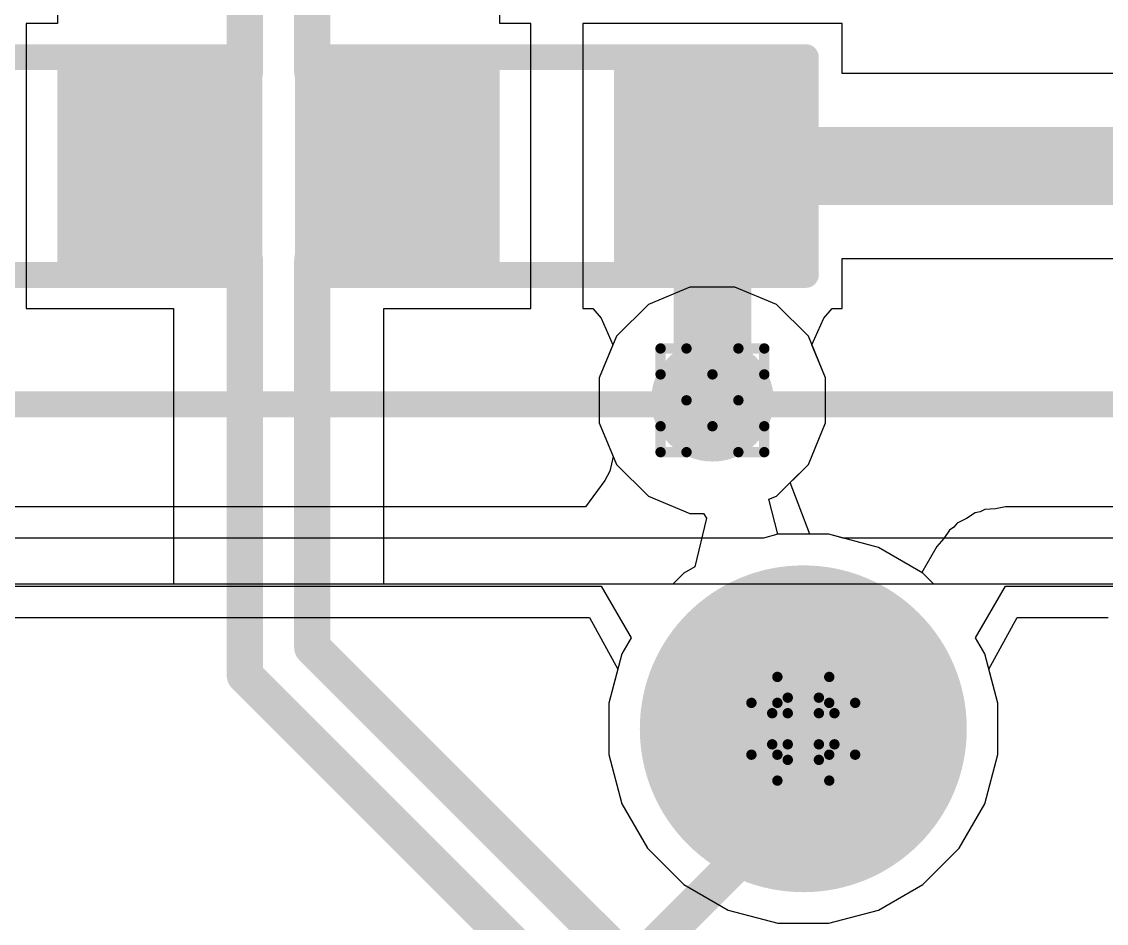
# Model space of a CAD drawing. Header units: inches. Extents: x -11 to 5379, y 0 to 5429.
# Drawn here: x 205.27 to 210.59, y 18.84 to 23.26 of the extents above; entities that cross this region are included whole.
import ezdxf

# ---------------------------------------------------------------- set-up
doc = ezdxf.new("R2010")
doc.units = ezdxf.units.IN
for name, color, linetype in [('Bottom Layer', 5, 'Continuous'), ('Bottom Solder', 6, 'Continuous'), ('Drill Drawing', 1, 'Continuous'), ('GND', 16, 'Continuous'), ('Multi-Layer', 9, 'Continuous'), ('Pad Holes', 156, 'Continuous'), ('PWR', 76, 'Continuous'), ('Top Layer', 1, 'Continuous'), ('Top Overlay', 2, 'Continuous'), ('Top Paste', 8, 'Continuous'), ('Top Solder', 216, 'Continuous'), ('Via Holes', 16, 'Continuous')]:
    doc.layers.add(name, color=color, linetype=linetype)

# ---------------------------------------------------------------- blocks, each defined once
blk = doc.blocks.new('HR911105A_16')
at = {"layer": 'Bottom Layer'}
h = blk.add_hatch(color=5, dxfattribs=at)
edge = h.paths.add_edge_path()
edge.add_arc((3.18, -6.895), 0.699, 0, 360)
at = {"layer": 'Bottom Solder'}
h = blk.add_hatch(color=6, dxfattribs=at)
edge = h.paths.add_edge_path()
edge.add_arc((3.18, -6.895), 0.8006, 0, 360)
at = {"layer": 'GND'}
h = blk.add_hatch(color=16, dxfattribs=at)
edge = h.paths.add_edge_path()
edge.add_arc((3.18, -6.895), 0.699, 0, 360)
at = {"layer": 'Multi-Layer'}
h = blk.add_hatch(color=9, dxfattribs=at)
edge = h.paths.add_edge_path()
edge.add_arc((3.18, -6.895), 0.699, 0, 360)
at = {"layer": 'Pad Holes'}
h = blk.add_hatch(color=7, dxfattribs=at)
edge = h.paths.add_edge_path()
edge.add_arc((3.18, -6.895), 0.445, 0, 360)
at = {"layer": 'PWR'}
h = blk.add_hatch(color=76, dxfattribs=at)
edge = h.paths.add_edge_path()
edge.add_arc((3.18, -6.895), 0.699, 0, 360)
at = {"layer": 'Top Layer'}
h = blk.add_hatch(color=1, dxfattribs=at)
edge = h.paths.add_edge_path()
edge.add_arc((3.18, -6.895), 0.699, 0, 360)
at = {"layer": 'Top Solder'}
h = blk.add_hatch(color=216, dxfattribs=at)
edge = h.paths.add_edge_path()
edge.add_arc((3.18, -6.895), 0.8006, 0, 360)
at = {"layer": 'Top Overlay'}
blk.add_lwpolyline([(8, -8.485, 0.127, 0.127, 0), (-8, -8.485, 0.127, 0.127, 0)], format="xyseb", dxfattribs=at)
blk = doc.blocks.new('R___0603_19')
at = {"layer": 'Top Layer'}
for points in [[(-0.381, 0.4445), (-0.381, -0.4445), (-1.143, -0.4445), (-1.143, 0.4445)], [(1.143, 0.4445), (1.143, -0.4445), (0.381, -0.4445), (0.381, 0.4445)]]:
    blk.add_hatch(color=1, dxfattribs=at).paths.add_polyline_path(points)
at = {"layer": 'Top Paste'}
for points in [[(-0.381, 0.4445), (-0.381, -0.4445), (-1.143, -0.4445), (-1.143, 0.4445)], [(1.143, 0.4445), (1.143, -0.4445), (0.381, -0.4445), (0.381, 0.4445)]]:
    blk.add_hatch(color=8, dxfattribs=at).paths.add_polyline_path(points)
at = {"layer": 'Top Solder'}
for points in [[(-0.2794, 0.5461), (-0.2794, -0.5461), (-1.2446, -0.5461), (-1.2446, 0.5461)], [(1.2446, 0.5461), (1.2446, -0.5461), (0.2794, -0.5461), (0.2794, 0.5461)]]:
    blk.add_hatch(color=216, dxfattribs=at).paths.add_polyline_path(points)
at = {"layer": 'Top Overlay'}
for points in [[(-1.2192, 0.5334, 0.127, 0.127, 0), (1.2192, 0.5334, 0.127, 0.127, 0)], [(-1.2192, -0.5334, 0.127, 0.127, 0), (-1.2192, 0.5334, 0.127, 0.127, 0)], [(1.2192, -0.5334, 0.127, 0.127, 0), (1.2192, 0.5334, 0.127, 0.127, 0)], [(-1.2192, -0.5334, 0.127, 0.127, 0), (1.2192, -0.5334, 0.127, 0.127, 0)]]:
    blk.add_lwpolyline(points, format="xyseb", dxfattribs=at)
for points in [[(-1.25095, 0.5334, 0.0635, 0.0635, 1), (-1.18745, 0.5334, 0.0635, 0.0635, 1)], [(-1.25095, 0.5334, 0.0635, 0.0635, 1), (-1.18745, 0.5334, 0.0635, 0.0635, 1)], [(1.18745, 0.5334, 0.0635, 0.0635, 1), (1.25095, 0.5334, 0.0635, 0.0635, 1)], [(1.18745, 0.5334, 0.0635, 0.0635, 1), (1.25095, 0.5334, 0.0635, 0.0635, 1)], [(-1.25095, -0.5334, 0.0635, 0.0635, 1), (-1.18745, -0.5334, 0.0635, 0.0635, 1)], [(-1.25095, -0.5334, 0.0635, 0.0635, 1), (-1.18745, -0.5334, 0.0635, 0.0635, 1)], [(1.18745, -0.5334, 0.0635, 0.0635, 1), (1.25095, -0.5334, 0.0635, 0.0635, 1)], [(1.18745, -0.5334, 0.0635, 0.0635, 1), (1.25095, -0.5334, 0.0635, 0.0635, 1)]]:
    blk.add_lwpolyline(points, format="xyseb", close=True, dxfattribs=at)
blk = doc.blocks.new('R___0603_20')
at = {"layer": 'Top Layer'}
for points in [[(-0.381, 0.4445), (-0.381, -0.4445), (-1.143, -0.4445), (-1.143, 0.4445)], [(1.143, 0.4445), (1.143, -0.4445), (0.381, -0.4445), (0.381, 0.4445)]]:
    blk.add_hatch(color=1, dxfattribs=at).paths.add_polyline_path(points)
at = {"layer": 'Top Paste'}
for points in [[(-0.381, 0.4445), (-0.381, -0.4445), (-1.143, -0.4445), (-1.143, 0.4445)], [(1.143, 0.4445), (1.143, -0.4445), (0.381, -0.4445), (0.381, 0.4445)]]:
    blk.add_hatch(color=8, dxfattribs=at).paths.add_polyline_path(points)
at = {"layer": 'Top Solder'}
for points in [[(-0.2794, 0.5461), (-0.2794, -0.5461), (-1.2446, -0.5461), (-1.2446, 0.5461)], [(1.2446, 0.5461), (1.2446, -0.5461), (0.2794, -0.5461), (0.2794, 0.5461)]]:
    blk.add_hatch(color=216, dxfattribs=at).paths.add_polyline_path(points)
at = {"layer": 'Top Overlay'}
for points in [[(1.2192, 0.5334, 0.127, 0.127, 0), (-1.2192, 0.5334, 0.127, 0.127, 0)], [(-1.2192, 0.5334, 0.127, 0.127, 0), (-1.2192, -0.5334, 0.127, 0.127, 0)], [(1.2192, 0.5334, 0.127, 0.127, 0), (1.2192, -0.5334, 0.127, 0.127, 0)], [(1.2192, -0.5334, 0.127, 0.127, 0), (-1.2192, -0.5334, 0.127, 0.127, 0)]]:
    blk.add_lwpolyline(points, format="xyseb", dxfattribs=at)
for points in [[(-1.25095, 0.5334, 0.0635, 0.0635, 1), (-1.18745, 0.5334, 0.0635, 0.0635, 1)], [(-1.25095, 0.5334, 0.0635, 0.0635, 1), (-1.18745, 0.5334, 0.0635, 0.0635, 1)], [(1.18745, 0.5334, 0.0635, 0.0635, 1), (1.25095, 0.5334, 0.0635, 0.0635, 1)], [(1.18745, 0.5334, 0.0635, 0.0635, 1), (1.25095, 0.5334, 0.0635, 0.0635, 1)], [(-1.25095, -0.5334, 0.0635, 0.0635, 1), (-1.18745, -0.5334, 0.0635, 0.0635, 1)], [(-1.25095, -0.5334, 0.0635, 0.0635, 1), (-1.18745, -0.5334, 0.0635, 0.0635, 1)], [(1.18745, -0.5334, 0.0635, 0.0635, 1), (1.25095, -0.5334, 0.0635, 0.0635, 1)], [(1.18745, -0.5334, 0.0635, 0.0635, 1), (1.25095, -0.5334, 0.0635, 0.0635, 1)]]:
    blk.add_lwpolyline(points, format="xyseb", close=True, dxfattribs=at)

msp = doc.modelspace()

# ---------------------------------------------------------------- hatches: boundary and pattern name
at = {"layer": 'Bottom Layer'}
h = msp.add_hatch(color=5, dxfattribs=at)
edge = h.paths.add_edge_path()
edge.add_arc((208.6572, 21.4012), 0.3, 0, 360)
at = {"layer": 'GND'}
h = msp.add_hatch(color=16, dxfattribs=at)
edge = h.paths.add_edge_path()
edge.add_arc((208.6572, 21.4012), 0.3, 0, 360)
at = {"layer": 'PWR'}
h = msp.add_hatch(color=76, dxfattribs=at)
edge = h.paths.add_edge_path()
edge.add_arc((208.6572, 21.4012), 0.3, 0, 360)
at = {"layer": 'Top Layer'}
h = msp.add_hatch(color=1, dxfattribs=at)
edge = h.paths.add_edge_path()
edge.add_arc((208.6572, 21.4012), 0.3, 0, 360)
at = {"layer": 'Via Holes'}
h = msp.add_hatch(color=7, dxfattribs=at)
edge = h.paths.add_edge_path()
edge.add_arc((208.6572, 21.4012), 0.15, 0, 360)

# ---------------------------------------------------------------- linework, layer by layer
at = {"layer": 'Bottom Layer'}
for p, q in [((208.547, 21.9552), (208.3434, 21.8709)), ((208.7674, 21.9552), (208.547, 21.9552)), ((208.971, 21.8709), (208.7674, 21.9552)), ((208.3434, 21.8709), (208.1875, 21.715)), ((209.1269, 21.715), (208.971, 21.8709)), ((208.1875, 21.715), (208.1032, 21.5114)), ((209.2112, 21.5114), (209.1269, 21.715)), ((208.1032, 21.5114), (208.1032, 21.291)), ((209.2112, 21.291), (209.2112, 21.5114)), ((208.1032, 21.291), (208.1875, 21.0874)), ((209.1269, 21.0874), (209.2112, 21.291)), ((208.1875, 21.0874), (208.3434, 20.9316)), ((208.971, 20.9316), (209.1269, 21.0874)), ((208.3434, 20.9316), (208.547, 20.8472)), ((208.9341, 20.9163), (208.971, 20.9316)), ((208.9767, 20.745), (208.9341, 20.9163)), ((208.547, 20.8472), (208.6127, 20.8472)), ((208.6281, 20.8235), (208.5716, 20.586)), ((208.6127, 20.8472), (208.6281, 20.8235)), ((209.2277, 20.745), (208.9767, 20.745)), ((209.4701, 20.68), (209.2277, 20.745)), ((209.6874, 20.5546), (209.4701, 20.68)), ((208.5171, 20.5546), (208.4637, 20.5012)), ((208.5716, 20.586), (208.5171, 20.5546)), ((209.7407, 20.5012), (209.6874, 20.5546)), ((220.2822, 20.5012), (185.2332, 20.5012)), ((208.4637, 20.5012), (198.3117, 20.5012)), ((211.0037, 20.5012), (209.7407, 20.5012))]:
    msp.add_line(p, q, dxfattribs=at)
at = {"layer": 'Drill Drawing'}
for points in [[(208.4032, 21.5282, 0.0508, 0.0508, 0), (208.4032, 21.6552, 0.0508, 0.0508, 0)], [(208.4032, 21.6552, 0.0508, 0.0508, 0), (208.5302, 21.6552, 0.0508, 0.0508, 0)], [(208.5302, 21.6552, 0.0508, 0.0508, 0), (208.6572, 21.5282, 0.0508, 0.0508, 0)], [(208.6572, 21.5282, 0.0508, 0.0508, 0), (208.7842, 21.6552, 0.0508, 0.0508, 0)], [(208.7842, 21.6552, 0.0508, 0.0508, 0), (208.9112, 21.6552, 0.0508, 0.0508, 0)], [(208.9112, 21.5282, 0.0508, 0.0508, 0), (208.9112, 21.6552, 0.0508, 0.0508, 0)], [(208.4032, 21.5282, 0.0508, 0.0508, 0), (208.5302, 21.4012, 0.0508, 0.0508, 0)], [(208.7842, 21.4012, 0.0508, 0.0508, 0), (208.9112, 21.5282, 0.0508, 0.0508, 0)], [(208.4032, 21.2742, 0.0508, 0.0508, 0), (208.5302, 21.4012, 0.0508, 0.0508, 0)], [(208.7842, 21.4012, 0.0508, 0.0508, 0), (208.9112, 21.2742, 0.0508, 0.0508, 0)], [(208.4032, 21.1472, 0.0508, 0.0508, 0), (208.4032, 21.2742, 0.0508, 0.0508, 0)], [(208.5302, 21.1472, 0.0508, 0.0508, 0), (208.6572, 21.2742, 0.0508, 0.0508, 0)], [(208.6572, 21.2742, 0.0508, 0.0508, 0), (208.7842, 21.1472, 0.0508, 0.0508, 0)], [(208.9112, 21.1472, 0.0508, 0.0508, 0), (208.9112, 21.2742, 0.0508, 0.0508, 0)], [(208.4032, 21.1472, 0.0508, 0.0508, 0), (208.5302, 21.1472, 0.0508, 0.0508, 0)], [(208.7842, 21.1472, 0.0508, 0.0508, 0), (208.9112, 21.1472, 0.0508, 0.0508, 0)], [(208.9752, 19.919, 0.0508, 0.0508, 0), (208.9752, 20.046, 0.0508, 0.0508, 0)], [(208.9752, 20.046, 0.0508, 0.0508, 0), (209.2292, 20.046, 0.0508, 0.0508, 0)], [(209.2292, 19.919, 0.0508, 0.0508, 0), (209.2292, 20.046, 0.0508, 0.0508, 0)], [(208.8482, 19.665, 0.0508, 0.0508, 0), (208.8482, 19.919, 0.0508, 0.0508, 0)], [(208.8482, 19.919, 0.0508, 0.0508, 0), (208.9752, 19.919, 0.0508, 0.0508, 0)], [(209.026, 19.8682, 0.0508, 0.0508, 0), (209.026, 19.9444, 0.0508, 0.0508, 0)], [(209.026, 19.9444, 0.0508, 0.0508, 0), (209.1784, 19.9444, 0.0508, 0.0508, 0)], [(209.1784, 19.8682, 0.0508, 0.0508, 0), (209.1784, 19.9444, 0.0508, 0.0508, 0)], [(209.2292, 19.919, 0.0508, 0.0508, 0), (209.3562, 19.919, 0.0508, 0.0508, 0)], [(209.3562, 19.665, 0.0508, 0.0508, 0), (209.3562, 19.919, 0.0508, 0.0508, 0)], [(208.9498, 19.7158, 0.0508, 0.0508, 0), (208.9498, 19.8682, 0.0508, 0.0508, 0)], [(208.9498, 19.8682, 0.0508, 0.0508, 0), (209.026, 19.8682, 0.0508, 0.0508, 0)], [(209.1784, 19.8682, 0.0508, 0.0508, 0), (209.2546, 19.8682, 0.0508, 0.0508, 0)], [(209.2546, 19.7158, 0.0508, 0.0508, 0), (209.2546, 19.8682, 0.0508, 0.0508, 0)], [(208.9498, 19.7158, 0.0508, 0.0508, 0), (209.026, 19.7158, 0.0508, 0.0508, 0)], [(209.026, 19.6396, 0.0508, 0.0508, 0), (209.026, 19.7158, 0.0508, 0.0508, 0)], [(209.1784, 19.7158, 0.0508, 0.0508, 0), (209.2546, 19.7158, 0.0508, 0.0508, 0)], [(209.1784, 19.6396, 0.0508, 0.0508, 0), (209.1784, 19.7158, 0.0508, 0.0508, 0)], [(208.8482, 19.665, 0.0508, 0.0508, 0), (208.9752, 19.665, 0.0508, 0.0508, 0)], [(208.9752, 19.538, 0.0508, 0.0508, 0), (208.9752, 19.665, 0.0508, 0.0508, 0)], [(209.026, 19.6396, 0.0508, 0.0508, 0), (209.1784, 19.6396, 0.0508, 0.0508, 0)], [(209.2292, 19.665, 0.0508, 0.0508, 0), (209.3562, 19.665, 0.0508, 0.0508, 0)], [(209.2292, 19.538, 0.0508, 0.0508, 0), (209.2292, 19.665, 0.0508, 0.0508, 0)], [(208.9752, 19.538, 0.0508, 0.0508, 0), (209.2292, 19.538, 0.0508, 0.0508, 0)]]:
    msp.add_lwpolyline(points, format="xyseb", dxfattribs=at)
for points in [[(208.3905, 21.6552, 0.0254, 0.0254, 1), (208.4159, 21.6552, 0.0254, 0.0254, 1)], [(208.3905, 21.6552, 0.0254, 0.0254, 1), (208.4159, 21.6552, 0.0254, 0.0254, 1)], [(208.5175, 21.6552, 0.0254, 0.0254, 1), (208.5429, 21.6552, 0.0254, 0.0254, 1)], [(208.5175, 21.6552, 0.0254, 0.0254, 1), (208.5429, 21.6552, 0.0254, 0.0254, 1)], [(208.7715, 21.6552, 0.0254, 0.0254, 1), (208.7969, 21.6552, 0.0254, 0.0254, 1)], [(208.7715, 21.6552, 0.0254, 0.0254, 1), (208.7969, 21.6552, 0.0254, 0.0254, 1)], [(208.8985, 21.6552, 0.0254, 0.0254, 1), (208.9239, 21.6552, 0.0254, 0.0254, 1)], [(208.8985, 21.6552, 0.0254, 0.0254, 1), (208.9239, 21.6552, 0.0254, 0.0254, 1)], [(208.3905, 21.5282, 0.0254, 0.0254, 1), (208.4159, 21.5282, 0.0254, 0.0254, 1)], [(208.3905, 21.5282, 0.0254, 0.0254, 1), (208.4159, 21.5282, 0.0254, 0.0254, 1)], [(208.6445, 21.5282, 0.0254, 0.0254, 1), (208.6699, 21.5282, 0.0254, 0.0254, 1)], [(208.6445, 21.5282, 0.0254, 0.0254, 1), (208.6699, 21.5282, 0.0254, 0.0254, 1)], [(208.8985, 21.5282, 0.0254, 0.0254, 1), (208.9239, 21.5282, 0.0254, 0.0254, 1)], [(208.8985, 21.5282, 0.0254, 0.0254, 1), (208.9239, 21.5282, 0.0254, 0.0254, 1)], [(208.5175, 21.4012, 0.0254, 0.0254, 1), (208.5429, 21.4012, 0.0254, 0.0254, 1)], [(208.5175, 21.4012, 0.0254, 0.0254, 1), (208.5429, 21.4012, 0.0254, 0.0254, 1)], [(208.7715, 21.4012, 0.0254, 0.0254, 1), (208.7969, 21.4012, 0.0254, 0.0254, 1)], [(208.7715, 21.4012, 0.0254, 0.0254, 1), (208.7969, 21.4012, 0.0254, 0.0254, 1)], [(208.3905, 21.2742, 0.0254, 0.0254, 1), (208.4159, 21.2742, 0.0254, 0.0254, 1)], [(208.3905, 21.2742, 0.0254, 0.0254, 1), (208.4159, 21.2742, 0.0254, 0.0254, 1)], [(208.6445, 21.2742, 0.0254, 0.0254, 1), (208.6699, 21.2742, 0.0254, 0.0254, 1)], [(208.6445, 21.2742, 0.0254, 0.0254, 1), (208.6699, 21.2742, 0.0254, 0.0254, 1)], [(208.8985, 21.2742, 0.0254, 0.0254, 1), (208.9239, 21.2742, 0.0254, 0.0254, 1)], [(208.8985, 21.2742, 0.0254, 0.0254, 1), (208.9239, 21.2742, 0.0254, 0.0254, 1)], [(208.3905, 21.1472, 0.0254, 0.0254, 1), (208.4159, 21.1472, 0.0254, 0.0254, 1)], [(208.3905, 21.1472, 0.0254, 0.0254, 1), (208.4159, 21.1472, 0.0254, 0.0254, 1)], [(208.5175, 21.1472, 0.0254, 0.0254, 1), (208.5429, 21.1472, 0.0254, 0.0254, 1)], [(208.5175, 21.1472, 0.0254, 0.0254, 1), (208.5429, 21.1472, 0.0254, 0.0254, 1)], [(208.7715, 21.1472, 0.0254, 0.0254, 1), (208.7969, 21.1472, 0.0254, 0.0254, 1)], [(208.7715, 21.1472, 0.0254, 0.0254, 1), (208.7969, 21.1472, 0.0254, 0.0254, 1)], [(208.8985, 21.1472, 0.0254, 0.0254, 1), (208.9239, 21.1472, 0.0254, 0.0254, 1)], [(208.8985, 21.1472, 0.0254, 0.0254, 1), (208.9239, 21.1472, 0.0254, 0.0254, 1)], [(208.9625, 20.046, 0.0254, 0.0254, 1), (208.9879, 20.046, 0.0254, 0.0254, 1)], [(208.9625, 20.046, 0.0254, 0.0254, 1), (208.9879, 20.046, 0.0254, 0.0254, 1)], [(209.2165, 20.046, 0.0254, 0.0254, 1), (209.2419, 20.046, 0.0254, 0.0254, 1)], [(209.2165, 20.046, 0.0254, 0.0254, 1), (209.2419, 20.046, 0.0254, 0.0254, 1)], [(208.8355, 19.919, 0.0254, 0.0254, 1), (208.8609, 19.919, 0.0254, 0.0254, 1)], [(208.8355, 19.919, 0.0254, 0.0254, 1), (208.8609, 19.919, 0.0254, 0.0254, 1)], [(208.9625, 19.919, 0.0254, 0.0254, 1), (208.9879, 19.919, 0.0254, 0.0254, 1)], [(208.9625, 19.919, 0.0254, 0.0254, 1), (208.9879, 19.919, 0.0254, 0.0254, 1)], [(209.0133, 19.9444, 0.0254, 0.0254, 1), (209.0387, 19.9444, 0.0254, 0.0254, 1)], [(209.0133, 19.9444, 0.0254, 0.0254, 1), (209.0387, 19.9444, 0.0254, 0.0254, 1)], [(209.1657, 19.9444, 0.0254, 0.0254, 1), (209.1911, 19.9444, 0.0254, 0.0254, 1)], [(209.1657, 19.9444, 0.0254, 0.0254, 1), (209.1911, 19.9444, 0.0254, 0.0254, 1)], [(209.2165, 19.919, 0.0254, 0.0254, 1), (209.2419, 19.919, 0.0254, 0.0254, 1)], [(209.2165, 19.919, 0.0254, 0.0254, 1), (209.2419, 19.919, 0.0254, 0.0254, 1)], [(209.3435, 19.919, 0.0254, 0.0254, 1), (209.3689, 19.919, 0.0254, 0.0254, 1)], [(209.3435, 19.919, 0.0254, 0.0254, 1), (209.3689, 19.919, 0.0254, 0.0254, 1)], [(208.9371, 19.8682, 0.0254, 0.0254, 1), (208.9625, 19.8682, 0.0254, 0.0254, 1)], [(208.9371, 19.8682, 0.0254, 0.0254, 1), (208.9625, 19.8682, 0.0254, 0.0254, 1)], [(209.0133, 19.8682, 0.0254, 0.0254, 1), (209.0387, 19.8682, 0.0254, 0.0254, 1)], [(209.0133, 19.8682, 0.0254, 0.0254, 1), (209.0387, 19.8682, 0.0254, 0.0254, 1)], [(209.1657, 19.8682, 0.0254, 0.0254, 1), (209.1911, 19.8682, 0.0254, 0.0254, 1)], [(209.1657, 19.8682, 0.0254, 0.0254, 1), (209.1911, 19.8682, 0.0254, 0.0254, 1)], [(209.2419, 19.8682, 0.0254, 0.0254, 1), (209.2673, 19.8682, 0.0254, 0.0254, 1)], [(209.2419, 19.8682, 0.0254, 0.0254, 1), (209.2673, 19.8682, 0.0254, 0.0254, 1)], [(208.9371, 19.7158, 0.0254, 0.0254, 1), (208.9625, 19.7158, 0.0254, 0.0254, 1)], [(208.9371, 19.7158, 0.0254, 0.0254, 1), (208.9625, 19.7158, 0.0254, 0.0254, 1)], [(209.0133, 19.7158, 0.0254, 0.0254, 1), (209.0387, 19.7158, 0.0254, 0.0254, 1)], [(209.0133, 19.7158, 0.0254, 0.0254, 1), (209.0387, 19.7158, 0.0254, 0.0254, 1)], [(209.1657, 19.7158, 0.0254, 0.0254, 1), (209.1911, 19.7158, 0.0254, 0.0254, 1)], [(209.1657, 19.7158, 0.0254, 0.0254, 1), (209.1911, 19.7158, 0.0254, 0.0254, 1)], [(209.2419, 19.7158, 0.0254, 0.0254, 1), (209.2673, 19.7158, 0.0254, 0.0254, 1)], [(209.2419, 19.7158, 0.0254, 0.0254, 1), (209.2673, 19.7158, 0.0254, 0.0254, 1)], [(208.8355, 19.665, 0.0254, 0.0254, 1), (208.8609, 19.665, 0.0254, 0.0254, 1)], [(208.8355, 19.665, 0.0254, 0.0254, 1), (208.8609, 19.665, 0.0254, 0.0254, 1)], [(208.9625, 19.665, 0.0254, 0.0254, 1), (208.9879, 19.665, 0.0254, 0.0254, 1)], [(208.9625, 19.665, 0.0254, 0.0254, 1), (208.9879, 19.665, 0.0254, 0.0254, 1)], [(209.0133, 19.6396, 0.0254, 0.0254, 1), (209.0387, 19.6396, 0.0254, 0.0254, 1)], [(209.0133, 19.6396, 0.0254, 0.0254, 1), (209.0387, 19.6396, 0.0254, 0.0254, 1)], [(209.1657, 19.6396, 0.0254, 0.0254, 1), (209.1911, 19.6396, 0.0254, 0.0254, 1)], [(209.1657, 19.6396, 0.0254, 0.0254, 1), (209.1911, 19.6396, 0.0254, 0.0254, 1)], [(209.2165, 19.665, 0.0254, 0.0254, 1), (209.2419, 19.665, 0.0254, 0.0254, 1)], [(209.2165, 19.665, 0.0254, 0.0254, 1), (209.2419, 19.665, 0.0254, 0.0254, 1)], [(209.3435, 19.665, 0.0254, 0.0254, 1), (209.3689, 19.665, 0.0254, 0.0254, 1)], [(209.3435, 19.665, 0.0254, 0.0254, 1), (209.3689, 19.665, 0.0254, 0.0254, 1)], [(208.9625, 19.538, 0.0254, 0.0254, 1), (208.9879, 19.538, 0.0254, 0.0254, 1)], [(208.9625, 19.538, 0.0254, 0.0254, 1), (208.9879, 19.538, 0.0254, 0.0254, 1)], [(209.2165, 19.538, 0.0254, 0.0254, 1), (209.2419, 19.538, 0.0254, 0.0254, 1)], [(209.2165, 19.538, 0.0254, 0.0254, 1), (209.2419, 19.538, 0.0254, 0.0254, 1)]]:
    msp.add_lwpolyline(points, format="xyseb", close=True, dxfattribs=at)
at = {"layer": 'GND'}
for p, q in [((208.547, 21.9552), (208.3434, 21.8709)), ((208.7674, 21.9552), (208.547, 21.9552)), ((208.971, 21.8709), (208.7674, 21.9552)), ((208.3434, 21.8709), (208.1875, 21.715)), ((209.1269, 21.715), (208.971, 21.8709)), ((208.1875, 21.715), (208.1032, 21.5114)), ((209.2112, 21.5114), (209.1269, 21.715)), ((208.1032, 21.5114), (208.1032, 21.291)), ((209.2112, 21.291), (209.2112, 21.5114)), ((208.1032, 21.291), (208.1713, 21.1266)), ((209.1269, 21.0874), (209.2112, 21.291)), ((208.1713, 21.1266), (208.154, 21.0546)), ((209.0384, 20.999), (209.1269, 21.0874)), ((208.154, 21.0546), (208.1305, 21.0089)), ((208.1305, 21.0089), (208.0363, 20.8794)), ((209.1338, 20.745), (209.0384, 20.999)), ((208.0363, 20.8794), (205.0291, 20.8794)), ((210.0924, 20.8794), (210.0425, 20.8695)), ((210.652, 20.8794), (210.0924, 20.8794)), ((209.9015, 20.8216), (209.8559, 20.7992)), ((209.9437, 20.8499), (209.9015, 20.8216)), ((209.9688, 20.8549), (209.9437, 20.8499)), ((209.9918, 20.8662), (209.9688, 20.8549)), ((210.0425, 20.8695), (209.9918, 20.8662)), ((209.839, 20.7799), (209.8177, 20.7656)), ((209.8559, 20.7992), (209.839, 20.7799)), ((209.2277, 20.745), (209.1338, 20.745)), ((209.4701, 20.68), (209.2277, 20.745)), ((209.7895, 20.7234), (209.7559, 20.6852)), ((209.8177, 20.7656), (209.7895, 20.7234)), ((209.6822, 20.5575), (209.4701, 20.68)), ((209.7559, 20.6852), (209.6822, 20.5575)), ((196.1234, 20.491), (208.112, 20.491)), ((208.112, 20.491), (208.2587, 20.237)), ((209.9457, 20.237), (210.0924, 20.491)), ((210.0924, 20.491), (210.652, 20.491)), ((208.2587, 20.237), (208.2142, 20.1598)), ((209.9903, 20.1598), (209.9457, 20.237)), ((208.2142, 20.1598), (208.1492, 19.9174)), ((210.0552, 19.9174), (209.9903, 20.1598)), ((208.1492, 19.9174), (208.1492, 19.6665)), ((210.0552, 19.6665), (210.0552, 19.9174)), ((208.1492, 19.6665), (208.2142, 19.4241)), ((209.9903, 19.4241), (210.0552, 19.6665)), ((208.2142, 19.4241), (208.3396, 19.2068)), ((209.8648, 19.2068), (209.9903, 19.4241)), ((208.3396, 19.2068), (208.5171, 19.0294)), ((209.6874, 19.0294), (209.8648, 19.2068)), ((208.5171, 19.0294), (208.7344, 18.9039)), ((209.4701, 18.9039), (209.6874, 19.0294)), ((208.7344, 18.9039), (208.9767, 18.839)), ((209.2277, 18.839), (209.4701, 18.9039)), ((208.9767, 18.839), (209.2277, 18.839))]:
    msp.add_line(p, q, dxfattribs=at)
at = {"layer": 'PWR'}
for p, q in [((208.9075, 20.7264), (203.8987, 20.7264)), ((208.9767, 20.745), (208.9075, 20.7264)), ((209.2277, 20.745), (208.9767, 20.745)), ((209.2969, 20.7264), (209.2277, 20.745)), ((211.4475, 20.7264), (209.2969, 20.7264)), ((203.8987, 20.3379), (208.055, 20.3379)), ((208.055, 20.3379), (208.1938, 20.0839)), ((210.0106, 20.0839), (210.1494, 20.3379)), ((210.1494, 20.3379), (210.595, 20.3379)), ((208.1938, 20.0839), (208.1492, 19.9174)), ((210.0552, 19.9174), (210.0106, 20.0839)), ((208.1492, 19.9174), (208.1492, 19.6665)), ((210.0552, 19.6665), (210.0552, 19.9174)), ((208.1492, 19.6665), (208.2142, 19.4241)), ((209.9903, 19.4241), (210.0552, 19.6665)), ((208.2142, 19.4241), (208.3396, 19.2068)), ((209.8648, 19.2068), (209.9903, 19.4241)), ((208.3396, 19.2068), (208.5171, 19.0294)), ((209.6874, 19.0294), (209.8648, 19.2068)), ((208.5171, 19.0294), (208.7344, 18.9039)), ((209.4701, 18.9039), (209.6874, 19.0294)), ((208.7344, 18.9039), (208.9767, 18.839)), ((209.2277, 18.839), (209.4701, 18.9039)), ((208.9767, 18.839), (209.2277, 18.839))]:
    msp.add_line(p, q, dxfattribs=at)
at = {"layer": 'Top Layer'}
for p, q in [((205.4496, 24.3905), (205.4496, 23.2475)), ((207.6158, 23.2475), (207.6158, 24.3905)), ((205.4496, 23.2475), (205.2972, 23.2475)), ((205.2972, 23.2475), (205.2972, 21.8505)), ((207.7682, 23.2475), (207.6158, 23.2475)), ((207.7682, 21.8505), (207.7682, 23.2475)), ((209.2922, 23.2475), (208.0222, 23.2475)), ((208.0222, 23.2475), (208.0222, 21.8505)), ((209.2922, 23.0022), (209.2922, 23.2475)), ((210.7532, 23.0022), (209.2922, 23.0022)), ((209.2922, 21.8505), (209.2922, 22.0958)), ((209.2922, 22.0958), (210.7532, 22.0958)), ((205.2972, 21.8505), (206.018, 21.8505)), ((206.018, 21.8505), (206.018, 20.5012)), ((207.0474, 20.5012), (207.0474, 21.8505)), ((207.0474, 21.8505), (207.7682, 21.8505)), ((208.0222, 21.8505), (208.0715, 21.8505)), ((208.0715, 21.8505), (208.1115, 21.8038)), ((209.2029, 21.8038), (209.2429, 21.8505)), ((209.2429, 21.8505), (209.2922, 21.8505)), ((208.1115, 21.8038), (208.17, 21.6727)), ((209.1444, 21.6727), (209.2029, 21.8038)), ((208.17, 21.6727), (208.1032, 21.5114)), ((209.2112, 21.5114), (209.1444, 21.6727)), ((208.1032, 21.5114), (208.1032, 21.291)), ((209.2112, 21.291), (209.2112, 21.5114)), ((208.1032, 21.291), (208.1875, 21.0874)), ((209.1269, 21.0874), (209.2112, 21.291)), ((208.1875, 21.0874), (208.3434, 20.9316)), ((208.971, 20.9316), (209.1269, 21.0874)), ((208.3434, 20.9316), (208.547, 20.8472)), ((208.9341, 20.9163), (208.971, 20.9316)), ((208.9767, 20.745), (208.9341, 20.9163)), ((208.547, 20.8472), (208.6127, 20.8472)), ((208.6281, 20.8235), (208.5716, 20.586)), ((208.6127, 20.8472), (208.6281, 20.8235)), ((209.2277, 20.745), (208.9767, 20.745)), ((209.4701, 20.68), (209.2277, 20.745)), ((209.6874, 20.5546), (209.4701, 20.68)), ((208.5171, 20.5546), (208.4637, 20.5012)), ((208.5716, 20.586), (208.5171, 20.5546)), ((209.7407, 20.5012), (209.6874, 20.5546)), ((220.2822, 20.5012), (185.2332, 20.5012)), ((206.018, 20.5012), (203.1816, 20.5012)), ((208.4637, 20.5012), (207.0474, 20.5012)), ((211.0037, 20.5012), (209.7407, 20.5012))]:
    msp.add_line(p, q, dxfattribs=at)
for points in [[(206.3676, 23.0087, 0.1778, 0.1778, 0), (206.3676, 23.5305, 0.1778, 0.1778, 0)], [(206.6978, 23.0087, 0.1778, 0.1778, 0), (206.6978, 23.5305, 0.1778, 0.1778, 0)], [(206.2635, 22.9046, 0.1778, 0.1778, 0), (206.3676, 23.0087, 0.1778, 0.1778, 0)], [(206.6978, 23.0087, 0.1778, 0.1778, 0), (206.802, 22.9046, 0.1778, 0.1778, 0)], [(205.9322, 22.6125, 0.1778, 0.1778, 0), (206.2243, 22.9046, 0.1778, 0.1778, 0)], [(206.2243, 22.9046, 0.1778, 0.1778, 0), (206.2635, 22.9046, 0.1778, 0.1778, 0)], [(206.802, 22.9046, 0.1778, 0.1778, 0), (206.8411, 22.9046, 0.1778, 0.1778, 0)], [(206.8411, 22.9046, 0.1778, 0.1778, 0), (207.1332, 22.6125, 0.1778, 0.1778, 0)], [(208.6572, 21.4012, 0.381, 0.381, 0), (208.6572, 22.549, 0.381, 0.381, 0)], [(208.6572, 22.549, 0.381, 0.381, 0), (211.3882, 22.549, 0.381, 0.381, 0)], [(205.9322, 22.549, 0.1778, 0.1778, 0), (205.9322, 22.6125, 0.1778, 0.1778, 0)], [(207.1332, 22.549, 0.1778, 0.1778, 0), (207.1332, 22.6125, 0.1778, 0.1778, 0)], [(205.9322, 22.4855, 0.1778, 0.1778, 0), (205.9322, 22.549, 0.1778, 0.1778, 0)], [(207.1332, 22.4855, 0.1778, 0.1778, 0), (207.1332, 22.549, 0.1778, 0.1778, 0)], [(205.9322, 22.4855, 0.1778, 0.1778, 0), (206.2243, 22.1934, 0.1778, 0.1778, 0)], [(206.8411, 22.1934, 0.1778, 0.1778, 0), (207.1332, 22.4855, 0.1778, 0.1778, 0)], [(206.2243, 22.1934, 0.1778, 0.1778, 0), (206.2635, 22.1934, 0.1778, 0.1778, 0)], [(206.2635, 22.1934, 0.1778, 0.1778, 0), (206.3676, 22.0892, 0.1778, 0.1778, 0)], [(206.6978, 22.0892, 0.1778, 0.1778, 0), (206.802, 22.1934, 0.1778, 0.1778, 0)], [(206.802, 22.1934, 0.1778, 0.1778, 0), (206.8411, 22.1934, 0.1778, 0.1778, 0)], [(206.3676, 20.0537, 0.1778, 0.1778, 0), (206.3676, 22.0892, 0.1778, 0.1778, 0)], [(206.6978, 20.1904, 0.1778, 0.1778, 0), (206.6978, 22.0892, 0.1778, 0.1778, 0)], [(206.6978, 20.1904, 0.1778, 0.1778, 0), (208.1909, 18.6974, 0.1778, 0.1778, 0)], [(206.3676, 20.0537, 0.1778, 0.1778, 0), (208.0541, 18.3672, 0.1778, 0.1778, 0)], [(209.1022, 19.4618, 0.1778, 0.1778, 0), (209.1022, 19.792, 0.1778, 0.1778, 0)], [(208.6034, 18.963, 0.1778, 0.1778, 0), (209.1022, 19.4618, 0.1778, 0.1778, 0)], [(208.3382, 18.6974, 0.1778, 0.1778, 0), (208.6034, 18.9627, 0.1778, 0.1778, 0)], [(208.6034, 18.9627, 0.1778, 0.1778, 0), (208.6034, 18.963, 0.1778, 0.1778, 0)]]:
    msp.add_lwpolyline(points, format="xyseb", dxfattribs=at)
for points in [[(206.3232, 23.0087, 0.0889, 0.0889, 1), (206.4121, 23.0087, 0.0889, 0.0889, 1)], [(206.3232, 23.0087, 0.0889, 0.0889, 1), (206.4121, 23.0087, 0.0889, 0.0889, 1)], [(206.6534, 23.0087, 0.0889, 0.0889, 1), (206.7423, 23.0087, 0.0889, 0.0889, 1)], [(206.6534, 23.0087, 0.0889, 0.0889, 1), (206.7423, 23.0087, 0.0889, 0.0889, 1)], [(206.1799, 22.9046, 0.0889, 0.0889, 1), (206.2688, 22.9046, 0.0889, 0.0889, 1)], [(206.1799, 22.9046, 0.0889, 0.0889, 1), (206.2688, 22.9046, 0.0889, 0.0889, 1)], [(206.219, 22.9046, 0.0889, 0.0889, 1), (206.3079, 22.9046, 0.0889, 0.0889, 1)], [(206.219, 22.9046, 0.0889, 0.0889, 1), (206.3079, 22.9046, 0.0889, 0.0889, 1)], [(206.7575, 22.9046, 0.0889, 0.0889, 1), (206.8464, 22.9046, 0.0889, 0.0889, 1)], [(206.7575, 22.9046, 0.0889, 0.0889, 1), (206.8464, 22.9046, 0.0889, 0.0889, 1)], [(206.7967, 22.9046, 0.0889, 0.0889, 1), (206.8856, 22.9046, 0.0889, 0.0889, 1)], [(206.7967, 22.9046, 0.0889, 0.0889, 1), (206.8856, 22.9046, 0.0889, 0.0889, 1)], [(208.562, 22.549, 0.1905, 0.1905, 1), (208.7525, 22.549, 0.1905, 0.1905, 1)], [(208.562, 22.549, 0.1905, 0.1905, 1), (208.7525, 22.549, 0.1905, 0.1905, 1)], [(205.8878, 22.6125, 0.0889, 0.0889, 1), (205.9767, 22.6125, 0.0889, 0.0889, 1)], [(205.8878, 22.6125, 0.0889, 0.0889, 1), (205.9767, 22.6125, 0.0889, 0.0889, 1)], [(207.0888, 22.6125, 0.0889, 0.0889, 1), (207.1777, 22.6125, 0.0889, 0.0889, 1)], [(207.0888, 22.6125, 0.0889, 0.0889, 1), (207.1777, 22.6125, 0.0889, 0.0889, 1)], [(205.8878, 22.549, 0.0889, 0.0889, 1), (205.9767, 22.549, 0.0889, 0.0889, 1)], [(205.8878, 22.549, 0.0889, 0.0889, 1), (205.9767, 22.549, 0.0889, 0.0889, 1)], [(207.0888, 22.549, 0.0889, 0.0889, 1), (207.1777, 22.549, 0.0889, 0.0889, 1)], [(207.0888, 22.549, 0.0889, 0.0889, 1), (207.1777, 22.549, 0.0889, 0.0889, 1)], [(205.8878, 22.4855, 0.0889, 0.0889, 1), (205.9767, 22.4855, 0.0889, 0.0889, 1)], [(205.8878, 22.4855, 0.0889, 0.0889, 1), (205.9767, 22.4855, 0.0889, 0.0889, 1)], [(207.0888, 22.4855, 0.0889, 0.0889, 1), (207.1777, 22.4855, 0.0889, 0.0889, 1)], [(207.0888, 22.4855, 0.0889, 0.0889, 1), (207.1777, 22.4855, 0.0889, 0.0889, 1)], [(206.1799, 22.1934, 0.0889, 0.0889, 1), (206.2688, 22.1934, 0.0889, 0.0889, 1)], [(206.1799, 22.1934, 0.0889, 0.0889, 1), (206.2688, 22.1934, 0.0889, 0.0889, 1)], [(206.219, 22.1934, 0.0889, 0.0889, 1), (206.3079, 22.1934, 0.0889, 0.0889, 1)], [(206.219, 22.1934, 0.0889, 0.0889, 1), (206.3079, 22.1934, 0.0889, 0.0889, 1)], [(206.7575, 22.1934, 0.0889, 0.0889, 1), (206.8464, 22.1934, 0.0889, 0.0889, 1)], [(206.7575, 22.1934, 0.0889, 0.0889, 1), (206.8464, 22.1934, 0.0889, 0.0889, 1)], [(206.7967, 22.1934, 0.0889, 0.0889, 1), (206.8856, 22.1934, 0.0889, 0.0889, 1)], [(206.7967, 22.1934, 0.0889, 0.0889, 1), (206.8856, 22.1934, 0.0889, 0.0889, 1)], [(206.3232, 22.0892, 0.0889, 0.0889, 1), (206.4121, 22.0892, 0.0889, 0.0889, 1)], [(206.3232, 22.0892, 0.0889, 0.0889, 1), (206.4121, 22.0892, 0.0889, 0.0889, 1)], [(206.6534, 22.0892, 0.0889, 0.0889, 1), (206.7423, 22.0892, 0.0889, 0.0889, 1)], [(206.6534, 22.0892, 0.0889, 0.0889, 1), (206.7423, 22.0892, 0.0889, 0.0889, 1)], [(208.562, 21.4012, 0.1905, 0.1905, 1), (208.7525, 21.4012, 0.1905, 0.1905, 1)], [(206.6534, 20.1904, 0.0889, 0.0889, 1), (206.7423, 20.1904, 0.0889, 0.0889, 1)], [(206.6534, 20.1904, 0.0889, 0.0889, 1), (206.7423, 20.1904, 0.0889, 0.0889, 1)], [(206.3232, 20.0537, 0.0889, 0.0889, 1), (206.4121, 20.0537, 0.0889, 0.0889, 1)], [(206.3232, 20.0537, 0.0889, 0.0889, 1), (206.4121, 20.0537, 0.0889, 0.0889, 1)], [(209.0578, 19.792, 0.0889, 0.0889, 1), (209.1467, 19.792, 0.0889, 0.0889, 1)], [(209.0578, 19.4618, 0.0889, 0.0889, 1), (209.1467, 19.4618, 0.0889, 0.0889, 1)], [(209.0578, 19.4618, 0.0889, 0.0889, 1), (209.1467, 19.4618, 0.0889, 0.0889, 1)], [(208.559, 18.963, 0.0889, 0.0889, 1), (208.6479, 18.963, 0.0889, 0.0889, 1)], [(208.559, 18.963, 0.0889, 0.0889, 1), (208.6479, 18.963, 0.0889, 0.0889, 1)], [(208.559, 18.9627, 0.0889, 0.0889, 1), (208.6479, 18.9627, 0.0889, 0.0889, 1)], [(208.559, 18.9627, 0.0889, 0.0889, 1), (208.6479, 18.9627, 0.0889, 0.0889, 1)]]:
    msp.add_lwpolyline(points, format="xyseb", close=True, dxfattribs=at)

# ---------------------------------------------------------------- block references
at = {"rotation": 180}
for name, p in [('R___0603_20', (205.1702, 22.549)), ('HR911105A_16', (212.2822, 12.897))]:
    msp.add_blockref(name, p, dxfattribs=at)
msp.add_blockref('R___0603_19', (207.8952, 22.549))

doc.saveas('drawing.dxf')
